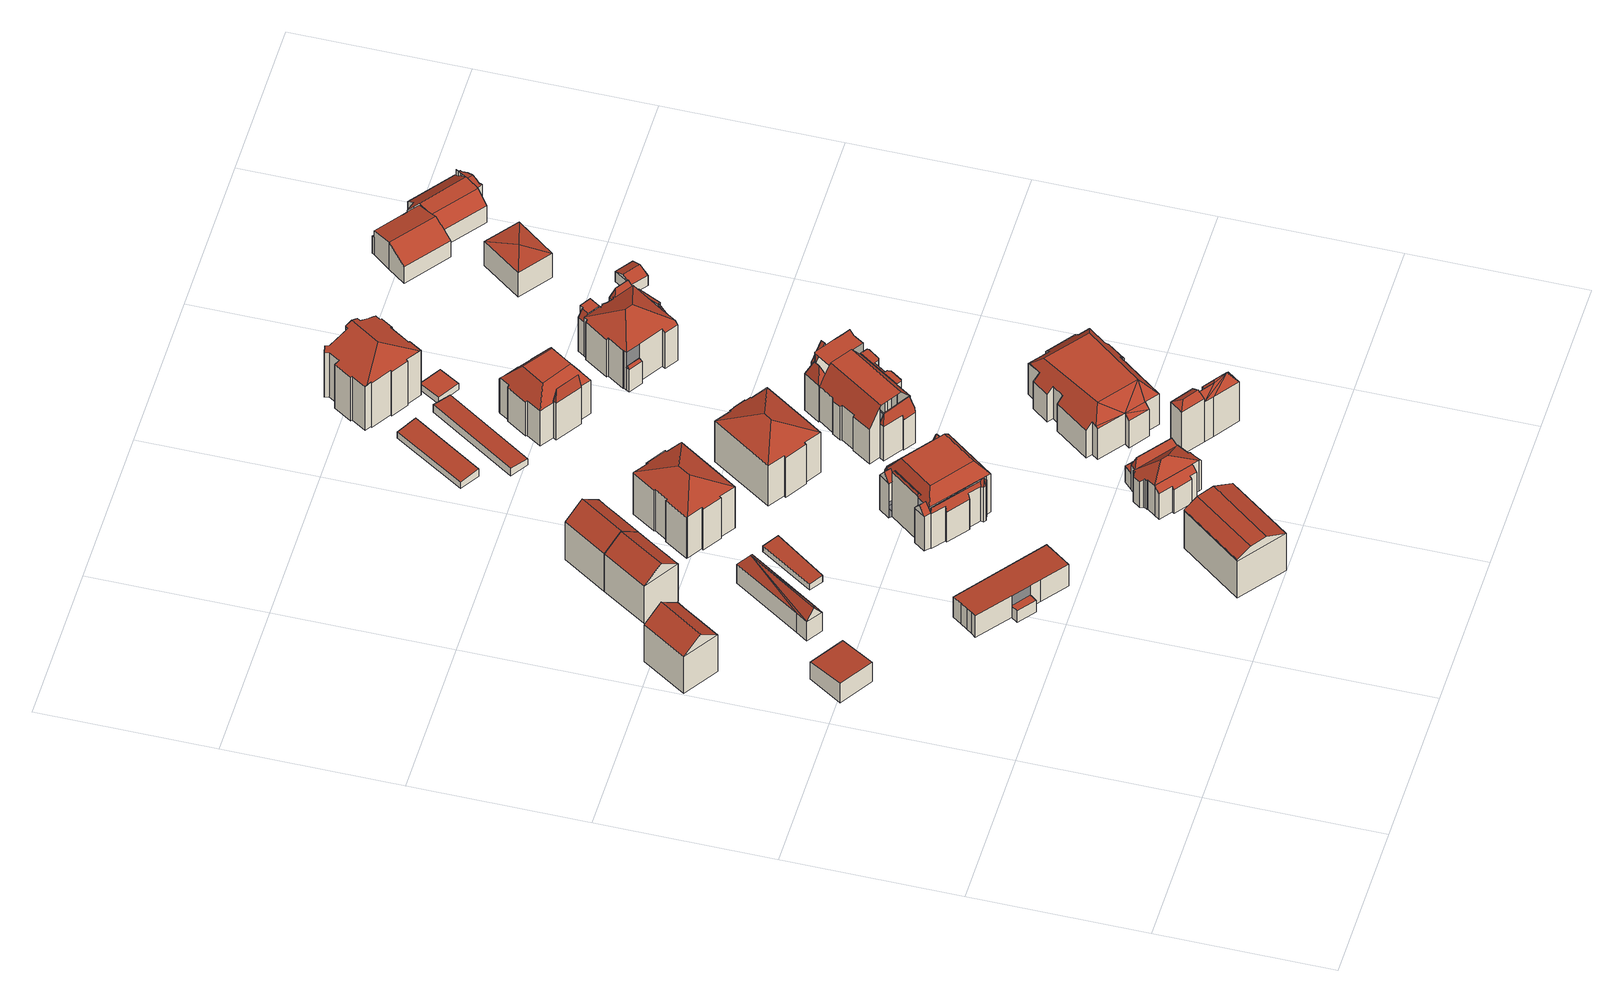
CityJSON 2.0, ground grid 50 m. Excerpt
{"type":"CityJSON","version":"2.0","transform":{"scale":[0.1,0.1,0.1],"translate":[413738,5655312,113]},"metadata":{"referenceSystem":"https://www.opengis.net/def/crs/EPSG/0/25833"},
"CityObjects":{
"building1":{"type":"Building","attributes":{"Dachtyp_tdc":"tdcPolyFlatRoof","Gemeindeschluessel":14612000,"Dachneigung":3.86,"QualitaetDacherkennung":78,"Geometrietyp2DReferenz":"3000","measuredHeight":7.18,"function":"31001_9998","roofType":"2100"},"geometry":[{"type":"Solid","lod":"2","boundaries":[[[[0,1,2,3]],[[1,4,5,2]],[[4,6,7,5]],[[6,0,3,7]],[[6,4,1,0]],[[3,2,5,7]]]],"semantics":{"surfaces":[{"type":"WallSurface"},{"type":"RoofSurface"},{"type":"GroundSurface"}],"values":[[0,0,0,0,1,2]]}}]},
"building2":{"type":"Building","attributes":{"Dachtyp_tdc":"tdcFreeFormRoof","Gemeindeschluessel":14612000,"Dachneigung":36.13,"QualitaetDacherkennung":81,"Geometrietyp2DReferenz":"3000","measuredHeight":18.04,"function":"31001_9998","roofType":"5000"},"geometry":[{"type":"Solid","lod":"2","boundaries":[[[[8,9,10,11]],[[9,12,13,10]],[[12,14,15,13]],[[14,16,17,15]],[[16,18,19,17]],[[18,20,21,19]],[[20,8,11,21]],[[18,16,14,12,22,23,20]],[[23,22,9,8]],[[12,9,22]],[[8,20,23]],[[11,10,13,15,17,19,21]]]],"semantics":{"surfaces":[{"type":"WallSurface"},{"type":"RoofSurface"},{"type":"GroundSurface"}],"values":[[0,0,0,0,0,0,0,1,1,0,0,2]]}}]},
"building3":{"type":"Building","attributes":{"Dachtyp_tdc":"tdcFreeFormRoof","Gemeindeschluessel":14612000,"Dachneigung":53.56,"QualitaetDacherkennung":3,"Geometrietyp2DReferenz":"3000","measuredHeight":10.64,"function":"31001_2463","roofType":"5000"},"geometry":[{"type":"Solid","lod":"2","boundaries":[[[[24,25,26,27]],[[25,28,29,26]],[[28,30,31,29]],[[30,32,33,31]],[[32,34,35,33]],[[34,24,27,35]],[[36,34,32]],[[37,34,36]],[[34,37,24]],[[36,32,30]],[[28,36,30]],[[25,36,28]],[[36,25,37]],[[37,25,24]],[[27,26,29,31,33,35]]]],"semantics":{"surfaces":[{"type":"WallSurface"},{"type":"RoofSurface"},{"type":"GroundSurface"}],"values":[[0,0,0,0,0,0,1,1,1,1,1,1,1,0,2]]}}]},
"building4":{"type":"Building","attributes":{"Gemeindeschluessel":14612000,"Geometrietyp2DReferenz":"3000","function":"31001_9998","roofType":"9999"},"children":["building4-1","building4-2"]},
"building4-1":{"type":"BuildingPart","attributes":{"Dachtyp_tdc":"tdcPolyFlatRoof","Dachneigung":3.41,"QualitaetDacherkennung":71,"Geometrietyp2DReferenz":"3000","measuredHeight":8.17,"roofType":"2100"},"parents":["building4"],"geometry":[{"type":"MultiSurface","lod":"2","boundaries":[[[38,39,40,41]],[[39,42,43,40]],[[42,44,45,43]],[[44,46,47,45]],[[46,48,47]],[[49,50,51]],[[52,53,54,55]],[[49,56,57,50]],[[56,58,59,57]],[[58,52,55,59]],[[53,60,61,54]],[[60,38,41,61]],[[60,53,52,58,56,49,46,44,42,39,38]],[[41,40,43,45,47,50,57,59,55,54,61]]],"semantics":{"surfaces":[{"type":"WallSurface"},{"type":"RoofSurface"},{"type":"GroundSurface"}],"values":[0,0,0,0,0,0,0,0,0,0,0,0,1,2]}}]},
"building4-2":{"type":"BuildingPart","attributes":{"Dachtyp_tdc":"tdcPolyFlatRoof","Dachneigung":0,"QualitaetDacherkennung":56,"Geometrietyp2DReferenz":"3000","measuredHeight":4.41,"roofType":"1000"},"parents":["building4"],"geometry":[{"type":"MultiSurface","lod":"2","boundaries":[[[62,51,50,63]],[[48,64,65,47]],[[64,66,67,65]],[[66,62,63,67]],[[66,64,48,51,62]],[[63,50,47,65,67]]],"semantics":{"surfaces":[{"type":"WallSurface"},{"type":"RoofSurface"},{"type":"GroundSurface"}],"values":[0,0,0,0,1,2]}}]},
"building5":{"type":"Building","attributes":{"Dachtyp_tdc":"tdcFreeFormRoof","Gemeindeschluessel":14612000,"Dachneigung":36.82,"QualitaetDacherkennung":80,"Geometrietyp2DReferenz":"3000","measuredHeight":18.52,"function":"31001_9998","roofType":"5000"},"geometry":[{"type":"Solid","lod":"2","boundaries":[[[[68,69,70,71]],[[69,72,73,70]],[[72,74,75,73]],[[74,76,77,75]],[[76,78,79,77]],[[78,80,81,79]],[[80,68,71,81]],[[82,83,69,68]],[[74,72,83,82,80,78,76]],[[72,69,83]],[[68,80,82]],[[71,70,73,75,77,79,81]]]],"semantics":{"surfaces":[{"type":"WallSurface"},{"type":"RoofSurface"},{"type":"GroundSurface"}],"values":[[0,0,0,0,0,0,0,1,1,0,0,2]]}}]},
"building6":{"type":"Building","attributes":{"Dachtyp_tdc":"tdcCutGableRoof","Gemeindeschluessel":14612000,"Dachneigung":25.6,"QualitaetDacherkennung":59,"Geometrietyp2DReferenz":"3000","measuredHeight":16.88,"function":"31001_9998","roofType":"9999"},"geometry":[{"type":"Solid","lod":"2","boundaries":[[[[84,85,86,87]],[[85,88,89,86]],[[88,90,91,89]],[[90,92,93,91]],[[92,84,87,93]],[[94,95,96,97]],[[88,98,99,100,90]],[[99,97,96,100]],[[85,98,88]],[[84,94,97,99,98,85]],[[92,95,94,84]],[[90,100,96,95,92]],[[87,86,89,91,93]]]],"semantics":{"surfaces":[{"type":"WallSurface"},{"type":"RoofSurface"},{"type":"GroundSurface"}],"values":[[0,0,0,0,0,1,1,1,0,0,0,0,2]]}}]},
"building7":{"type":"Building","attributes":{"Dachtyp_tdc":"tdcPolyFlatRoof","Gemeindeschluessel":14612000,"Dachneigung":4.66,"QualitaetDacherkennung":85,"Geometrietyp2DReferenz":"3000","measuredHeight":2.62,"function":"31001_2463","roofType":"2100"},"geometry":[{"type":"Solid","lod":"2","boundaries":[[[[101,102,103,104]],[[102,105,106,103]],[[105,107,108,106]],[[107,101,104,108]],[[107,105,102,101]],[[104,103,106,108]]]],"semantics":{"surfaces":[{"type":"WallSurface"},{"type":"RoofSurface"},{"type":"GroundSurface"}],"values":[[0,0,0,0,1,2]]}}]},
"building8":{"type":"Building","attributes":{"Dachtyp_tdc":"tdcFreeFormRoof","Gemeindeschluessel":14612000,"Dachneigung":37,"QualitaetDacherkennung":81,"Geometrietyp2DReferenz":"3000","measuredHeight":18.48,"function":"31001_9998","roofType":"5000"},"geometry":[{"type":"Solid","lod":"2","boundaries":[[[[109,69,110,111]],[[69,112,113,110]],[[112,114,115,113]],[[114,116,117,115]],[[116,118,119,117]],[[118,120,121,119]],[[120,109,111,121]],[[122,123,112,69]],[[116,114,123,122,109,120,118]],[[69,109,122]],[[114,112,123]],[[111,110,113,115,117,119,121]]]],"semantics":{"surfaces":[{"type":"WallSurface"},{"type":"RoofSurface"},{"type":"GroundSurface"}],"values":[[0,0,0,0,0,0,0,1,1,0,0,2]]}}]},
"building9":{"type":"Building","attributes":{"Dachtyp_tdc":"tdcHipRoof","Gemeindeschluessel":14612000,"Dachneigung":23.03,"QualitaetDacherkennung":59,"Geometrietyp2DReferenz":"3000","measuredHeight":18.87,"function":"31001_9998","roofType":"3200"},"geometry":[{"type":"Solid","lod":"2","boundaries":[[[[124,125,126,127]],[[125,128,129,126]],[[128,130,131,129]],[[130,132,133,131]],[[132,134,135,133]],[[134,136,137,135]],[[136,138,139,137]],[[138,140,141,139]],[[140,142,143,141]],[[142,144,145,143]],[[144,146,147,145]],[[146,148,149,147]],[[148,150,151,149]],[[150,152,153,151]],[[146,144,142,140,138,136,154]],[[132,130,128,125,124,155,156,157]],[[136,134,132,157,154]],[[156,158,159,160,152,150,148,146,154,157]],[[153,161,162,163,164,165,127,126,129,131,133,135,137,139,141,143,145,147,149,151]],[[152,160,161,153]],[[160,159,162,161]],[[159,158,163,162]],[[158,156,164,163]],[[156,155,165,164]],[[155,124,127,165]]]],"semantics":{"surfaces":[{"type":"WallSurface"},{"type":"RoofSurface"},{"type":"GroundSurface"}],"values":[[0,0,0,0,0,0,0,0,0,0,0,0,0,0,1,1,1,1,2,0,0,0,0,0,0]]}}]},
"building10":{"type":"Building","attributes":{"Gemeindeschluessel":14612000,"Geometrietyp2DReferenz":"3000","function":"31001_9998","roofType":"9999"},"children":["building10-1","building10-2","building10-3","building10-4","building10-5","building10-6"]},
"building10-1":{"type":"BuildingPart","attributes":{"Dachtyp_tdc":"tdcGableRoof","Dachneigung":55.64,"QualitaetDacherkennung":37,"Geometrietyp2DReferenz":"3000","measuredHeight":15.73,"roofType":"3100"},"parents":["building10"],"geometry":[{"type":"MultiSurface","lod":"2","boundaries":[[[166,167,168,169]],[[167,170,171,168]],[[172,166,169,173]],[[172,174,175,176,177,166]],[[178,179,177,176,180,181]],[[170,178,181,182]],[[167,179,178,170]],[[166,177,179,167]],[[169,168,171,183,184,173]]],"semantics":{"surfaces":[{"type":"WallSurface"},{"type":"RoofSurface"},{"type":"GroundSurface"}],"values":[0,0,0,1,1,0,0,0,2]}}]},
"building10-2":{"type":"BuildingPart","attributes":{"Dachtyp_tdc":"tdcGableRoof","Dachneigung":55.17,"QualitaetDacherkennung":36,"Geometrietyp2DReferenz":"3000","measuredHeight":15.67,"roofType":"3100"},"parents":["building10"],"geometry":[{"type":"MultiSurface","lod":"2","boundaries":[[[185,186,187,188]],[[189,185,188,190]],[[185,189,191]],[[186,185,191,192,193,194]],[[189,195,196,197,192,191]],[[188,187,198,199,200,190]]],"semantics":{"surfaces":[{"type":"WallSurface"},{"type":"RoofSurface"},{"type":"GroundSurface"}],"values":[0,0,0,1,1,2]}}]},
"building10-3":{"type":"BuildingPart","attributes":{"Dachtyp_tdc":"tdcFreeFormRoof","Dachneigung":72.95,"QualitaetDacherkennung":11,"Geometrietyp2DReferenz":"3000","measuredHeight":15.69,"roofType":"5000"},"parents":["building10"],"geometry":[{"type":"MultiSurface","lod":"2","boundaries":[[[201,202,203,204]],[[202,205,206,203]],[[205,207,208,206]],[[207,209,210,208]],[[209,211,212,210]],[[211,213,214,212]],[[213,172,173,214]],[[215,216,217,218]],[[216,201,204,217]],[[219,172,213,220]],[[213,211,209,207,205,202,221,220]],[[202,201,222,223,221]],[[201,216,222]],[[216,215,223,222]],[[215,219,220,221,223]],[[204,203,206,208,210,212,214,173,184,218,217]]],"semantics":{"surfaces":[{"type":"WallSurface"},{"type":"RoofSurface"},{"type":"GroundSurface"}],"values":[0,0,0,0,0,0,0,0,0,1,1,1,1,1,1,2]}}]},
"building10-4":{"type":"BuildingPart","attributes":{"Dachtyp_tdc":"tdcFreeFormRoof","Dachneigung":71.58,"QualitaetDacherkennung":8,"Geometrietyp2DReferenz":"3000","measuredHeight":15.64,"roofType":"5000"},"parents":["building10"],"geometry":[{"type":"MultiSurface","lod":"2","boundaries":[[[224,225,226,227]],[[225,228,229,226]],[[228,230,231,229]],[[230,232,233,231]],[[232,234,235,233]],[[234,236,237,235]],[[236,238,239,237]],[[238,240,241,239]],[[240,242,243,241]],[[244,224,227,187,186]],[[242,240,245,246]],[[240,238,245]],[[238,236,234,247,246,245]],[[234,232,230,228,225,224,248,247]],[[224,244,249,248]],[[249,242,246,247,248]],[[227,226,229,231,233,235,237,239,241,243,198,187]]],"semantics":{"surfaces":[{"type":"WallSurface"},{"type":"RoofSurface"},{"type":"GroundSurface"}],"values":[0,0,0,0,0,0,0,0,0,0,1,1,1,1,1,1,2]}}]},
"building10-5":{"type":"BuildingPart","attributes":{"Dachtyp_tdc":"tdcFreeFormRoof","Dachneigung":50.83,"QualitaetDacherkennung":22,"Geometrietyp2DReferenz":"3000","measuredHeight":17.18,"roofType":"5000"},"parents":["building10"],"geometry":[{"type":"MultiSurface","lod":"2","boundaries":[[[250,251,195,200,171,170]],[[252,253,254,255]],[[252,255,251]],[[253,252,251,250]],[[253,250,254]],[[171,200,199,183]]],"semantics":{"surfaces":[{"type":"WallSurface"},{"type":"RoofSurface"},{"type":"GroundSurface"}],"values":[0,1,1,1,1,2]}}]},
"building10-6":{"type":"BuildingPart","attributes":{"Dachtyp_tdc":"tdcCutTentRoof","Dachneigung":0.543,"QualitaetDacherkennung":49,"Geometrietyp2DReferenz":"3000","measuredHeight":19.03,"roofType":"9999"},"parents":["building10"],"geometry":[{"type":"MultiSurface","lod":"2","boundaries":[[[256,257,258,243,242]],[[257,259,260,258]],[[259,261,215,218,260]],[[262,263,264,265,266,267]],[[257,256,262,267,268]],[[259,257,268,269]],[[265,261,259,269,266]],[[269,268,267,266]],[[261,265,270]],[[271,262,256]],[[198,243,258,260,218,184,183,199]]],"semantics":{"surfaces":[{"type":"WallSurface"},{"type":"RoofSurface"},{"type":"GroundSurface"}],"values":[0,0,0,1,1,1,1,1,0,0,2]}}]},
"building11":{"type":"Building","attributes":{"Gemeindeschluessel":14612000,"Geometrietyp2DReferenz":"3000","function":"31001_9998","roofType":"9999"},"children":["building11-1","building11-2","building11-3","building11-4"]},
"building11-1":{"type":"BuildingPart","attributes":{"Dachtyp_tdc":"tdcFreeFormRoof","Dachneigung":69.85,"QualitaetDacherkennung":22,"Geometrietyp2DReferenz":"3000","measuredHeight":12.34,"roofType":"5000"},"parents":["building11"],"geometry":[{"type":"MultiSurface","lod":"2","boundaries":[[[272,273,274,275,276]],[[273,277,278,274]],[[279,280,281,282,283,284]],[[277,273,285]],[[286,285,273,272,280]],[[286,280,279]],[[279,277,285,286]],[[283,275,274,278,284]]],"semantics":{"surfaces":[{"type":"WallSurface"},{"type":"RoofSurface"},{"type":"GroundSurface"}],"values":[0,0,0,1,1,1,1,2]}}]},
"building11-2":{"type":"BuildingPart","attributes":{"Dachtyp_tdc":"tdcHipRoof","Dachneigung":43.44,"QualitaetDacherkennung":33,"Geometrietyp2DReferenz":"3000","measuredHeight":14.42,"roofType":"3200"},"parents":["building11"],"geometry":[{"type":"MultiSurface","lod":"2","boundaries":[[[287,288,289,290]],[[288,291,292,289]],[[291,293,294,292]],[[293,295,296,294]],[[295,297,298,296]],[[297,299,300,298]],[[299,301,279,284,300]],[[302,278,277]],[[302,303,304,278]],[[303,305,306,304]],[[305,307,308,306]],[[307,309,310,308]],[[309,311,312,310]],[[311,313,314,312]],[[313,315,316,317,314]],[[318,319,320]],[[313,311,309,307,305,303,302,321]],[[299,297,295,293,291,288,287,322,323,318,324]],[[302,301,299,324,321]],[[318,315,313,321,324]],[[325,326,290,289,292,294,296,298,300,284,278,304,306,308,310,312,314,317,319]],[[318,323,325,319]],[[323,322,326,325]],[[322,287,290,326]]],"semantics":{"surfaces":[{"type":"WallSurface"},{"type":"RoofSurface"},{"type":"GroundSurface"}],"values":[0,0,0,0,0,0,0,0,0,0,0,0,0,0,0,0,1,1,1,1,2,0,0,0]}}]},
"building11-3":{"type":"BuildingPart","attributes":{"Dachtyp_tdc":"tdcPolyFlatRoof","Dachneigung":43.48,"QualitaetDacherkennung":54,"Geometrietyp2DReferenz":"3000","measuredHeight":11.23,"roofType":"2100"},"parents":["building11"],"geometry":[{"type":"MultiSurface","lod":"2","boundaries":[[[327,328,329,330]],[[328,331,332,329]],[[331,333,334,332]],[[333,335,336,334]],[[335,337,338,336]],[[337,320,319,338]],[[316,327,330,317]],[[316,320,337,335,333,331,328,327]],[[330,329,332,334,336,338,319,317]]],"semantics":{"surfaces":[{"type":"WallSurface"},{"type":"RoofSurface"},{"type":"GroundSurface"}],"values":[0,0,0,0,0,0,0,1,2]}}]},
"building11-4":{"type":"BuildingPart","attributes":{"Dachtyp_tdc":"tdcHipAndGableRoof","Dachneigung":15.72,"QualitaetDacherkennung":22,"Geometrietyp2DReferenz":"3000","measuredHeight":7.43,"roofType":"5000"},"parents":["building11"],"geometry":[{"type":"MultiSurface","lod":"2","boundaries":[[[282,339,340,283]],[[341,342,343]],[[281,344,343,342]],[[344,276,345,341,343]],[[346,341,345]],[[282,281,342,339]],[[339,346,347,340]],[[346,345,348,347]],[[345,276,275,348]],[[339,342,341,346]],[[340,347,348,275,283]]],"semantics":{"surfaces":[{"type":"WallSurface"},{"type":"RoofSurface"},{"type":"GroundSurface"}],"values":[0,1,1,1,0,0,0,0,0,0,2]}}]},
"building12":{"type":"Building","attributes":{"Dachtyp_tdc":"tdcHipRoof","Gemeindeschluessel":14612000,"Dachneigung":22.02,"QualitaetDacherkennung":57,"Geometrietyp2DReferenz":"3000","measuredHeight":18.93,"function":"31001_9998","roofType":"3200"},"geometry":[{"type":"Solid","lod":"2","boundaries":[[[[349,350,351,352]],[[350,353,354,351]],[[353,355,356,354]],[[355,357,358,356]],[[357,359,360,358]],[[359,361,362,360]],[[361,363,364,362]],[[363,365,366,364]],[[365,367,368,366]],[[367,369,370,368]],[[369,371,372,370]],[[371,373,374,372]],[[373,375,376,374]],[[375,377,378,376]],[[377,379,380,378]],[[379,381,382,380]],[[381,349,352,382]],[[377,375,373,371,369,367,365,363,361,359,383]],[[357,355,353,350,349,381,384]],[[359,357,384,383]],[[381,379,377,383,384]],[[352,351,354,356,358,360,362,364,366,368,370,372,374,376,378,380,382]]]],"semantics":{"surfaces":[{"type":"WallSurface"},{"type":"RoofSurface"},{"type":"GroundSurface"}],"values":[[0,0,0,0,0,0,0,0,0,0,0,0,0,0,0,0,0,1,1,1,1,2]]}}]},
"building13":{"type":"Building","attributes":{"Dachtyp_tdc":"tdcFreeFormRoof","Gemeindeschluessel":14612000,"Dachneigung":29.91,"QualitaetDacherkennung":3,"Geometrietyp2DReferenz":"3000","measuredHeight":17.58,"function":"31001_9998","roofType":"5000"},"geometry":[{"type":"Solid","lod":"2","boundaries":[[[[385,386,387,388]],[[386,389,390,387]],[[389,391,392,390]],[[391,393,394,392]],[[393,385,388,394]],[[395,396,393,391]],[[395,389,386]],[[389,395,391]],[[396,395,386,385]],[[396,385,393]],[[388,387,390,392,394]]]],"semantics":{"surfaces":[{"type":"WallSurface"},{"type":"RoofSurface"},{"type":"GroundSurface"}],"values":[[0,0,0,0,0,1,0,0,1,1,2]]}}]},
"building14":{"type":"Building","attributes":{"Dachtyp_tdc":"tdcPolyFlatRoof","Gemeindeschluessel":14612000,"Dachneigung":5.63,"QualitaetDacherkennung":89,"Geometrietyp2DReferenz":"3000","measuredHeight":2.85,"function":"31001_2463","roofType":"2100"},"geometry":[{"type":"Solid","lod":"2","boundaries":[[[[397,398,399,400]],[[398,401,402,399]],[[401,403,404,402]],[[403,397,400,404]],[[403,401,398,397]],[[400,399,402,404]]]],"semantics":{"surfaces":[{"type":"WallSurface"},{"type":"RoofSurface"},{"type":"GroundSurface"}],"values":[[0,0,0,0,1,2]]}}]},
"building15":{"type":"Building","attributes":{"Dachtyp_tdc":"tdcFreeFormRoof","Gemeindeschluessel":14612000,"Dachneigung":54.91,"QualitaetDacherkennung":4,"Geometrietyp2DReferenz":"3000","measuredHeight":18.11,"function":"31001_9998","roofType":"5000"},"geometry":[{"type":"Solid","lod":"2","boundaries":[[[[405,406,390,392]],[[406,407,408,390]],[[407,409,410,408]],[[409,411,412,410]],[[411,413,414,412]],[[413,415,416,414]],[[415,405,392,416]],[[417,405,418]],[[418,419,420]],[[405,419,418]],[[415,419,405]],[[419,415,413]],[[419,413,411]],[[420,419,411,409]],[[418,420,409,407]],[[417,418,407,406]],[[417,406,405]],[[392,390,408,410,412,414,416]]]],"semantics":{"surfaces":[{"type":"WallSurface"},{"type":"RoofSurface"},{"type":"GroundSurface"}],"values":[[0,0,0,0,0,0,0,1,1,1,1,1,1,1,1,1,0,2]]}}]},
"building16":{"type":"Building","attributes":{"Dachtyp_tdc":"tdcPolyFlatRoof","Gemeindeschluessel":14612000,"Dachneigung":4.57,"QualitaetDacherkennung":78,"Geometrietyp2DReferenz":"3000","measuredHeight":2.8,"function":"31001_2463","roofType":"2100"},"geometry":[{"type":"Solid","lod":"2","boundaries":[[[[421,422,423,424]],[[422,425,426,423]],[[425,427,428,426]],[[427,421,424,428]],[[427,425,422,421]],[[424,423,426,428]]]],"semantics":{"surfaces":[{"type":"WallSurface"},{"type":"RoofSurface"},{"type":"GroundSurface"}],"values":[[0,0,0,0,1,2]]}}]},
"building17":{"type":"Building","attributes":{"Gemeindeschluessel":14612000,"Geometrietyp2DReferenz":"3000","function":"31001_9998","roofType":"9999"},"children":["building17-1","building17-2","building17-3","building17-4","building17-5","building17-6"]},
"building17-1":{"type":"BuildingPart","attributes":{"Dachtyp_tdc":"tdcPolyFlatRoof","Dachneigung":0,"QualitaetDacherkennung":13,"Geometrietyp2DReferenz":"3000","measuredHeight":18.97,"roofType":"1000"},"parents":["building17"],"geometry":[{"type":"MultiSurface","lod":"2","boundaries":[[[429,430,431,432,433,434]],[[435,436,437,438,439]],[[436,440,441,437]],[[440,442,443,441]],[[442,444,445,446,443]],[[444,442,440,436,435,447,448,430,429,449,450,451,452,453]],[[454,433,432,438,437,441,443,446,455,456,457]]],"semantics":{"surfaces":[{"type":"WallSurface"},{"type":"RoofSurface"},{"type":"GroundSurface"}],"values":[0,0,0,0,0,1,2]}}]},
"building17-2":{"type":"BuildingPart","attributes":{"Dachtyp_tdc":"tdcGableRoof","Dachneigung":59.8,"QualitaetDacherkennung":24,"Geometrietyp2DReferenz":"3000","measuredHeight":20.07,"roofType":"3100"},"parents":["building17"],"geometry":[{"type":"MultiSurface","lod":"2","boundaries":[[[458,439,438,459]],[[431,460,461,432]],[[460,458,459,461]],[[458,460,462]],[[439,458,462,463,447]],[[460,431,448,463,462]],[[459,438,432,461]]],"semantics":{"surfaces":[{"type":"WallSurface"},{"type":"RoofSurface"},{"type":"GroundSurface"}],"values":[0,0,0,0,1,1,2]}}]},
"building17-3":{"type":"BuildingPart","attributes":{"Dachtyp_tdc":"tdcCutGableRoof","Dachneigung":58.8,"QualitaetDacherkennung":49,"Geometrietyp2DReferenz":"3000","measuredHeight":19.34,"roofType":"9999"},"parents":["building17"],"geometry":[{"type":"MultiSurface","lod":"2","boundaries":[[[464,465,466,467,468]],[[469,470,471,472,473]],[[470,474,475,471]],[[474,476,477,475]],[[476,478,479,477]],[[478,480,481,479]],[[480,482,483,481]],[[482,484,485,483]],[[484,486,487,485]],[[488,465,464,489,453,490]],[[491,450,492,493,486,484,482,480,478,476,474,470,469,494]],[[490,491,494,488]],[[455,468,467,495,496,497,472,471,475,477,479,481,483,485,487,454,457,456]]],"semantics":{"surfaces":[{"type":"WallSurface"},{"type":"RoofSurface"},{"type":"GroundSurface"}],"values":[0,0,0,0,0,0,0,0,0,1,1,1,2]}}]},
"building17-4":{"type":"BuildingPart","attributes":{"Dachtyp_tdc":"tdcPolyFlatRoof","Dachneigung":0,"QualitaetDacherkennung":4,"Geometrietyp2DReferenz":"3000","measuredHeight":15.92,"roofType":"1000"},"parents":["building17"],"geometry":[{"type":"MultiSurface","lod":"2","boundaries":[[[498,499,464,468,500]],[[445,501,502,446]],[[501,503,504,502]],[[503,505,506,504]],[[505,507,508,506]],[[507,509,510,508]],[[509,511,512,510]],[[511,513,514,512]],[[513,515,516,514]],[[515,517,518,516]],[[517,498,500,518]],[[517,515,513,511,509,507,505,503,501,445,519,499,498]],[[500,468,455,446,502,504,506,508,510,512,514,516,518]]],"semantics":{"surfaces":[{"type":"WallSurface"},{"type":"RoofSurface"},{"type":"GroundSurface"}],"values":[0,0,0,0,0,0,0,0,0,0,0,1,2]}}]},
"building17-5":{"type":"BuildingPart","attributes":{"Dachtyp_tdc":"tdcFreeFormRoof","Dachneigung":77.45,"QualitaetDacherkennung":21,"Geometrietyp2DReferenz":"3000","measuredHeight":17.27,"roofType":"5000"},"parents":["building17"],"geometry":[{"type":"MultiSurface","lod":"2","boundaries":[[[520,521,522,523]],[[521,524,525,522]],[[524,473,472,525]],[[466,526,527,467]],[[526,528,529,527]],[[530,531,532,473,533,534]],[[473,524,533]],[[524,521,520,535,536,534,533]],[[536,528,526,466,530,534]],[[529,537,538,523,522,525,472,497,496,495,467,527]],[[528,536,537,529]],[[536,535,538,537]],[[535,520,523,538]]],"semantics":{"surfaces":[{"type":"WallSurface"},{"type":"RoofSurface"},{"type":"GroundSurface"}],"values":[0,0,0,0,0,1,1,1,1,2,0,0,0]}}]},
"building17-6":{"type":"BuildingPart","attributes":{"Dachtyp_tdc":"tdcFreeFormRoof","Dachneigung":69.49,"QualitaetDacherkennung":16,"Geometrietyp2DReferenz":"3000","measuredHeight":18.4,"roofType":"5000"},"parents":["building17"],"geometry":[{"type":"MultiSurface","lod":"2","boundaries":[[[539,540,541,542]],[[540,434,433,541]],[[543,544,545,434]],[[543,434,540]],[[544,543,540,539]],[[544,539,493,545]],[[542,541,433,454,487]]],"semantics":{"surfaces":[{"type":"WallSurface"},{"type":"RoofSurface"},{"type":"GroundSurface"}],"values":[0,0,1,1,1,1,2]}}]},
"building18":{"type":"Building","attributes":{"Dachtyp_tdc":"tdcFreeFormRoof","Gemeindeschluessel":14612000,"Dachneigung":2.31,"QualitaetDacherkennung":33,"Geometrietyp2DReferenz":"3000","measuredHeight":15.68,"function":"31001_9998","roofType":"5000"},"geometry":[{"type":"Solid","lod":"2","boundaries":[[[[546,547,548,549]],[[547,550,551,548]],[[550,552,553,551]],[[552,554,555,553]],[[554,556,557,555]],[[556,558,559,557]],[[558,560,561,559]],[[560,562,563,561]],[[562,564,565,563]],[[564,566,567,565]],[[566,568,569,567]],[[568,570,571,569]],[[570,572,573,571]],[[572,574,575,573]],[[574,576,577,575]],[[576,578,579,577]],[[578,580,581,579]],[[580,582,583,581]],[[582,584,585,583]],[[584,586,587,585]],[[586,588,589,587]],[[588,590,591,589]],[[590,592,593,591]],[[592,546,549,593]],[[546,592,590,588,586,594,595,596,597,547]],[[554,552,550,597,596,598,558,556]],[[598,560,558]],[[560,566,562]],[[598,566,560]],[[599,566,598]],[[600,566,599]],[[566,600,568]],[[562,566,564]],[[595,594,584,582,580,578,576,574,572,570,600,599]],[[598,596,595,599]],[[586,584,594]],[[550,547,597]],[[570,568,600]],[[549,548,551,553,555,557,559,561,563,565,567,569,571,573,575,577,579,581,583,585,587,589,591,593]]]],"semantics":{"surfaces":[{"type":"WallSurface"},{"type":"RoofSurface"},{"type":"GroundSurface"}],"values":[[0,0,0,0,0,0,0,0,0,0,0,0,0,0,0,0,0,0,0,0,0,0,0,0,1,1,1,1,1,1,1,1,1,1,1,0,0,0,2]]}}]},
"building19":{"type":"Building","attributes":{"Gemeindeschluessel":14612000,"Geometrietyp2DReferenz":"3000","function":"31001_9998","roofType":"9999"},"children":["building19-1","building19-2"]},
"building19-1":{"type":"BuildingPart","attributes":{"Dachtyp_tdc":"tdcCutTentRoof","Dachneigung":50.94,"QualitaetDacherkennung":33,"Geometrietyp2DReferenz":"3000","measuredHeight":18.08,"roofType":"9999"},"parents":["building19"],"geometry":[{"type":"MultiSurface","lod":"2","boundaries":[[[601,602,603,604]],[[602,605,606,603]],[[605,607,608,606]],[[607,609,610,608]],[[609,611,612,610]],[[611,613,614,612]],[[613,615,616,614]],[[615,617,618,616]],[[617,619,620,618]],[[619,621,622,620]],[[621,623,624,622]],[[623,625,626,624]],[[625,627,628,626]],[[627,629,630,628]],[[629,631,632,630]],[[605,602,601,633,634,635,636,637]],[[619,617,615,613,611,609,607,605,637,638]],[[629,627,625,623,621,619,638,639]],[[635,640,631,629,639,636]],[[639,638,637,636]],[[641,642,643,604,603,606,608,610,612,614,616,618,620,622,624,626,628,630,632,644]],[[640,635,641,644]],[[635,634,642,641]],[[634,633,643,642]],[[633,601,604,643]]],"semantics":{"surfaces":[{"type":"WallSurface"},{"type":"RoofSurface"},{"type":"GroundSurface"}],"values":[0,0,0,0,0,0,0,0,0,0,0,0,0,0,0,1,1,1,1,1,2,0,0,0,0]}}]},
"building19-2":{"type":"BuildingPart","attributes":{"Dachtyp_tdc":"tdcFreeFormRoof","Dachneigung":82.85,"QualitaetDacherkennung":20,"Geometrietyp2DReferenz":"3000","measuredHeight":18.54,"roofType":"5000"},"parents":["building19"],"geometry":[{"type":"MultiSurface","lod":"2","boundaries":[[[645,646,647,632,631]],[[646,648,649,647]],[[648,650,640,644,649]],[[651,652,648,646]],[[651,646,645]],[[652,651,645,650]],[[652,650,648]],[[644,632,647,649]]],"semantics":{"surfaces":[{"type":"WallSurface"},{"type":"RoofSurface"},{"type":"GroundSurface"}],"values":[0,0,0,1,1,1,1,2]}}]},
"building20":{"type":"Building","attributes":{"Dachtyp_tdc":"tdcFreeFormRoof","Gemeindeschluessel":14612000,"Dachneigung":16.73,"QualitaetDacherkennung":46,"Geometrietyp2DReferenz":"3000","measuredHeight":19.83,"function":"31001_9998","roofType":"5000"},"geometry":[{"type":"Solid","lod":"2","boundaries":[[[[653,654,655,656]],[[654,657,658,655]],[[657,659,660,658]],[[659,661,662,660]],[[661,663,664,662]],[[663,665,666,664]],[[665,667,668,666]],[[665,663,661,659,669,670,671,672,667]],[[653,673,674,675,676,677,678,679,680,681,682,683,670,669,657,654]],[[683,684,685,686,687,688,689,690,691,692,693,694,671,670]],[[694,672,671]],[[682,684,683]],[[659,657,669]],[[668,695,696,697,698,699,700,701,702,703,704,705,706,707,708,709,710,711,712,713,714,715,716,656,655,658,660,662,664,666]],[[667,672,695,668]],[[672,694,696,695]],[[694,693,697,696]],[[693,692,698,697]],[[692,691,699,698]],[[691,690,700,699]],[[690,689,701,700]],[[689,688,702,701]],[[688,687,703,702]],[[687,686,704,703]],[[686,685,705,704]],[[685,684,706,705]],[[684,682,707,706]],[[682,681,708,707]],[[681,680,709,708]],[[680,679,710,709]],[[679,678,711,710]],[[678,677,712,711]],[[677,676,713,712]],[[676,675,714,713]],[[675,674,715,714]],[[674,673,716,715]],[[673,653,656,716]]]],"semantics":{"surfaces":[{"type":"WallSurface"},{"type":"RoofSurface"},{"type":"GroundSurface"}],"values":[[0,0,0,0,0,0,0,1,1,1,0,0,0,2,0,0,0,0,0,0,0,0,0,0,0,0,0,0,0,0,0,0,0,0,0,0,0]]}}]},
"building21":{"type":"Building","attributes":{"Dachtyp_tdc":"tdcPolyFlatRoof","Gemeindeschluessel":14612000,"Dachneigung":0,"QualitaetDacherkennung":72,"Geometrietyp2DReferenz":"3000","measuredHeight":2.32,"function":"31001_9998","roofType":"1000"},"geometry":[{"type":"Solid","lod":"2","boundaries":[[[[717,718,719,720]],[[718,721,722,719]],[[721,723,724,722]],[[723,717,720,724]],[[723,721,718,717]],[[720,719,722,724]]]],"semantics":{"surfaces":[{"type":"WallSurface"},{"type":"RoofSurface"},{"type":"GroundSurface"}],"values":[[0,0,0,0,1,2]]}}]},
"building22":{"type":"Building","attributes":{"Gemeindeschluessel":14612000,"Geometrietyp2DReferenz":"3000","function":"31001_9998","roofType":"9999"},"children":["building22-1","building22-2","building22-3","building22-4","building22-5"]},
"building22-1":{"type":"BuildingPart","attributes":{"Dachtyp_tdc":"tdcFreeFormRoof","Dachneigung":72.26,"QualitaetDacherkennung":22,"Geometrietyp2DReferenz":"3000","measuredHeight":16.3,"roofType":"5000"},"parents":["building22"],"geometry":[{"type":"MultiSurface","lod":"2","boundaries":[[[725,726,727,728]],[[726,729,730,727]],[[729,731,732,730]],[[731,733,734,732]],[[733,735,736,734]],[[735,737,738,736]],[[737,739,740,738]],[[741,742,743,744]],[[742,725,728,743]],[[745,746,739,747,748]],[[739,737,747]],[[737,735,733,731,729,726,725,742,748,747]],[[742,741,745,748]],[[728,727,730,732,734,736,738,740,749,750,744,743]]],"semantics":{"surfaces":[{"type":"WallSurface"},{"type":"RoofSurface"},{"type":"GroundSurface"}],"values":[0,0,0,0,0,0,0,0,0,1,1,1,1,2]}}]},
"building22-2":{"type":"BuildingPart","attributes":{"Dachtyp_tdc":"tdcHipRoof","Dachneigung":26.95,"QualitaetDacherkennung":54,"Geometrietyp2DReferenz":"3000","measuredHeight":18.43,"roofType":"3200"},"parents":["building22"],"geometry":[{"type":"MultiSurface","lod":"2","boundaries":[[[751,752,753,754,755]],[[756,757,758,759,760]],[[757,761,762,758]],[[761,763,764,762]],[[763,765,766,764]],[[765,767,768,766]],[[767,769,770,768]],[[769,771,772,773,770]],[[774,775,776,777,778]],[[775,779,780,776]],[[779,781,741,744,780]],[[782,783,784,785,786]],[[783,787,788,784]],[[787,789,790,788]],[[789,751,755,790]],[[783,782,791,792,793,794,795]],[[796,771,769,767,765,763,761,757,756,797]],[[794,798,781,779,775,774,799,800,801,802,803,796,797,795]],[[756,752,751,789,787,783,795,797]],[[755,754,759,758,762,764,766,768,770,773,804,805,806,807,777,776,780,744,750,749,808,785,784,788,790]]],"semantics":{"surfaces":[{"type":"WallSurface"},{"type":"RoofSurface"},{"type":"GroundSurface"}],"values":[0,0,0,0,0,0,0,0,0,0,0,0,0,0,0,1,1,1,1,2]}}]},
"building22-3":{"type":"BuildingPart","attributes":{"Dachtyp_tdc":"tdcCutGableRoof","Dachneigung":0.211,"QualitaetDacherkennung":26,"Geometrietyp2DReferenz":"3000","measuredHeight":15.18,"roofType":"9999"},"parents":["building22"],"geometry":[{"type":"MultiSurface","lod":"2","boundaries":[[[809,810,811,812]],[[810,813,814,811]],[[813,815,816,814]],[[815,778,777,816]],[[772,817,818,773]],[[817,819,820,818]],[[819,821,822,820]],[[821,823,824,822]],[[823,809,812,824]],[[819,817,772,825,803,826]],[[827,800,828,778,815,813,810,809]],[[826,827,809,823,821,819]],[[812,811,814,816,777,807,806,805,804,773,818,820,822,824]]],"semantics":{"surfaces":[{"type":"WallSurface"},{"type":"RoofSurface"},{"type":"GroundSurface"}],"values":[0,0,0,0,0,0,0,0,0,1,1,1,2]}}]},
"building22-4":{"type":"BuildingPart","attributes":{"Dachtyp_tdc":"tdcGableRoof","Dachneigung":10.15,"QualitaetDacherkennung":9,"Geometrietyp2DReferenz":"3000","measuredHeight":15.18,"roofType":"3100"},"parents":["building22"],"geometry":[{"type":"MultiSurface","lod":"2","boundaries":[[[829,830,831,740,739]],[[830,832,833,831]],[[832,834,835,833]],[[834,836,837,835]],[[836,838,839,837]],[[838,840,841,839]],[[840,786,785,841]],[[838,836,834,832,830,829,842,793,843]],[[843,791,786,840,838]],[[808,749,740,831,833,835,837,839,841,785]]],"semantics":{"surfaces":[{"type":"WallSurface"},{"type":"RoofSurface"},{"type":"GroundSurface"}],"values":[0,0,0,0,0,0,0,1,1,2]}}]},
"building22-5":{"type":"BuildingPart","attributes":{"Dachtyp_tdc":"tdcFreeFormRoof","Dachneigung":63.59,"QualitaetDacherkennung":15,"Geometrietyp2DReferenz":"3000","measuredHeight":9.51,"roofType":"5000"},"parents":["building22"],"geometry":[{"type":"MultiSurface","lod":"2","boundaries":[[[753,844,845,754]],[[844,846,847,845]],[[846,760,759,847]],[[848,760,846]],[[849,848,846,844]],[[849,844,753]],[[848,849,753,760]],[[754,845,847,759]]],"semantics":{"surfaces":[{"type":"WallSurface"},{"type":"RoofSurface"},{"type":"GroundSurface"}],"values":[0,0,0,0,1,1,1,2]}}]},
"building23":{"type":"Building","attributes":{"Dachtyp_tdc":"tdcGableRoof","Gemeindeschluessel":14612000,"Dachneigung":23.95,"QualitaetDacherkennung":34,"Geometrietyp2DReferenz":"3000","measuredHeight":5.2,"function":"31001_9998","roofType":"3100"},"geometry":[{"type":"Solid","lod":"2","boundaries":[[[[850,851,852,853]],[[851,854,855,852]],[[854,856,857,855]],[[856,850,853,857]],[[854,851,858]],[[850,856,859]],[[851,850,859,858]],[[856,854,858,859]],[[853,852,855,857]]]],"semantics":{"surfaces":[{"type":"WallSurface"},{"type":"RoofSurface"},{"type":"GroundSurface"}],"values":[[0,0,0,0,0,0,1,1,2]]}}]},
"building24":{"type":"Building","attributes":{"Dachtyp_tdc":"tdcTentRoof","Gemeindeschluessel":14612000,"Dachneigung":10.25,"QualitaetDacherkennung":70,"Geometrietyp2DReferenz":"3000","measuredHeight":10.32,"function":"31001_9998","roofType":"3500"},"geometry":[{"type":"Solid","lod":"2","boundaries":[[[[860,861,862,863]],[[861,864,865,862]],[[864,866,867,865]],[[864,861,868]],[[866,864,868]],[[860,866,868]],[[863,862,865,867]],[[866,860,863,867]],[[861,860,868]]]],"semantics":{"surfaces":[{"type":"WallSurface"},{"type":"RoofSurface"},{"type":"GroundSurface"}],"values":[[0,0,0,1,1,1,2,0,1]]}}]},
"building25":{"type":"Building","attributes":{"Gemeindeschluessel":14612000,"Geometrietyp2DReferenz":"3000","function":"31001_9998","roofType":"9999"},"children":["building25-1","building25-2","building25-3","building25-4"]},
"building25-1":{"type":"BuildingPart","attributes":{"Dachtyp_tdc":"tdcPolyFlatRoof","Dachneigung":0,"QualitaetDacherkennung":23,"Geometrietyp2DReferenz":"3000","measuredHeight":6.52,"roofType":"1000"},"parents":["building25"],"geometry":[{"type":"MultiSurface","lod":"2","boundaries":[[[869,870,871,872]],[[870,873,874,871]],[[873,875,876,874]],[[875,873,870,869]],[[872,871,874,876]]],"semantics":{"surfaces":[{"type":"WallSurface"},{"type":"RoofSurface"},{"type":"GroundSurface"}],"values":[0,0,0,1,2]}}]},
"building25-2":{"type":"BuildingPart","attributes":{"Dachtyp_tdc":"tdcGableRoof","Dachneigung":32,"QualitaetDacherkennung":32,"Geometrietyp2DReferenz":"3000","measuredHeight":10.08,"roofType":"3100"},"parents":["building25"],"geometry":[{"type":"MultiSurface","lod":"2","boundaries":[[[877,878,879,880,881]],[[878,882,883,879]],[[882,884,885,883]],[[884,886,869,872,885]],[[887,888,889,876,875]],[[884,882,878,877,890,891]],[[891,892,893,894,888,887,886,884]],[[889,895,896,897,898,899,880,879,883,885,872,876]]],"semantics":{"surfaces":[{"type":"WallSurface"},{"type":"RoofSurface"},{"type":"GroundSurface"}],"values":[0,0,0,0,0,1,1,2]}}]},
"building25-3":{"type":"BuildingPart","attributes":{"Dachtyp_tdc":"tdcFreeFormRoof","Dachneigung":11.27,"QualitaetDacherkennung":55,"Geometrietyp2DReferenz":"3000","measuredHeight":9.98,"roofType":"5000"},"parents":["building25"],"geometry":[{"type":"MultiSurface","lod":"2","boundaries":[[[900,901,902,903]],[[901,904,905,902]],[[906,907,908,909]],[[907,910,911,908]],[[910,912,913,911]],[[912,914,915,913]],[[914,916,917,915]],[[916,918,919,917]],[[918,920,921,919]],[[920,922,923,921]],[[922,900,903,923]],[[918,916,914,912,910,907,906,907,924]],[[924,925,904,901,900,922,920,918]],[[903,902,905,926,927,908,909,908,911,913,915,917,919,921,923]]],"semantics":{"surfaces":[{"type":"WallSurface"},{"type":"RoofSurface"},{"type":"GroundSurface"}],"values":[0,0,0,0,0,0,0,0,0,0,0,1,1,2]}}]},
"building25-4":{"type":"BuildingPart","attributes":{"Dachtyp_tdc":"tdcCutGableRoof","Dachneigung":34.09,"QualitaetDacherkennung":37,"Geometrietyp2DReferenz":"3000","measuredHeight":9.73,"roofType":"9999"},"parents":["building25"],"geometry":[{"type":"MultiSurface","lod":"2","boundaries":[[[928,929,930,931]],[[929,881,880,930]],[[932,933,934,889,888]],[[933,935,936,934]],[[935,937,938,936]],[[939,905,904]],[[939,928,931,905]],[[940,941,942,881,929,928]],[[943,944,945,937,935,933,932,946,947]],[[928,939,925,948,943,947,892,940]],[[931,930,880,899,898,897,896,895,889,934,936,938,909,908,927,926,905]]],"semantics":{"surfaces":[{"type":"WallSurface"},{"type":"RoofSurface"},{"type":"GroundSurface"}],"values":[0,0,0,0,0,0,0,1,1,1,2]}}]}
},
"vertices":[
[234,1027,75],[172,931,83],[172,931,11],[234,1027,11],[77,992,83],[77,992,11],[138,1089,75],[138,1089,11],
[4,1391,148],[87,1520,148],[87,1520,10],[4,1391,10],[186,1456,148],[186,1456,10],[173,1437,148],[173,1437,10],[161,1419,148],[161,1419,10],[152,1405,148],[152,1405,10],[102,1327,148],[102,1327,10],[137,1488,191],[53,1359,191],
[310,1103,82],[266,1133,82],[266,1133,11],[310,1103,11],[288,1166,82],[288,1166,11],[417,1361,82],[417,1361,11],[461,1332,82],[461,1332,11],[332,1136,82],[332,1136,11],[424,1325,117],[288,1118,118],
[687,604,90],[673,585,91],[673,585,14],[687,604,14],[630,529,95],[630,529,14],[557,585,95],[557,585,14],[532,605,95],[532,605,14],[532,605,58],[483,642,95],[483,642,14],[483,642,58],[412,744,93],[426,762,92],[426,762,14],[412,744,14],[389,714,95],[389,714,14],[400,727,94],[400,727,14],[445,788,90],[445,788,14],
[469,623,58],[469,623,14],[519,588,58],[519,588,14],[518,586,58],[518,586,14],
[216,1555,151],[299,1684,151],[299,1684,10],[216,1555,10],[398,1620,151],[398,1620,10],[346,1540,152],[346,1540,10],[338,1527,152],[338,1527,10],[326,1508,151],[326,1508,10],[315,1491,152],[315,1491,10],[266,1523,195],[349,1652,195],
[839,277,152],[947,196,152],[947,196,13],[839,277,13],[967,181,152],[967,181,13],[831,1,152],[831,1,13],[703,97,152],[703,97,13],[839,277,156],[703,97,156],[738,71,179],[874,251,179],[947,196,164],[917,219,182],[781,39,182],
[542,1325,33],[585,1296,37],[585,1296,11],[542,1325,11],[479,1148,36],[479,1148,11],[442,1172,33],[442,1172,11],
[398,1620,152],[299,1684,11],[398,1620,11],[382,1812,151],[382,1812,11],[481,1748,152],[481,1748,11],[469,1730,152],[469,1730,11],[457,1712,152],[457,1712,11],[449,1699,152],[449,1699,11],[349,1652,196],[432,1780,196],
[629,1661,163],[684,1625,163],[684,1625,10],[629,1661,10],[681,1620,165],[681,1620,10],[717,1596,165],[717,1596,10],[722,1592,165],[722,1592,10],[658,1497,165],[658,1497,10],[606,1417,165],[606,1417,10],[563,1446,165],[563,1446,10],[560,1442,163],[560,1442,10],[509,1476,163],[509,1476,10],[512,1480,165],[512,1480,10],[471,1507,165],[471,1507,10],[468,1509,164],[468,1509,10],[513,1577,164],[513,1577,10],[516,1575,165],[516,1575,10],[584,1533,199],[627,1656,165],[588,1682,165],[608,1569,199],[585,1684,164],[540,1616,164],[542,1614,165],[542,1614,10],[540,1616,10],[585,1684,10],[588,1682,10],[627,1656,10],
[652,923,142],[675,954,142],[675,954,12],[652,923,12],[684,948,142],[684,948,12],[668,910,142],[668,910,12],[672,915,150],[674,918,156],[680,926,170],[663,938,170],[684,948,144],[675,954,144],[687,934,156],[692,942,144],[692,942,142],[692,942,12],[672,915,12],
[765,1073,142],[782,1061,141],[782,1061,12],[765,1073,12],[741,1042,142],[741,1042,12],[754,1058,169],[770,1045,169],[776,1053,156],[779,1057,148],[750,1035,142],[758,1029,142],[764,1037,156],[779,1057,12],[758,1029,12],[750,1035,12],
[793,801,142],[793,810,142],[793,810,12],[793,801,12],[762,834,142],[762,834,12],[758,830,124],[758,830,12],[699,875,124],[699,875,12],[702,879,142],[702,879,12],[666,907,142],[666,907,12],[821,801,142],[799,796,142],[799,796,12],[821,801,12],[672,915,142],[673,908,159],[798,812,157],[801,804,167],[801,805,169],
[785,1065,143],[822,1037,143],[822,1037,12],[785,1065,12],[825,1042,125],[825,1042,12],[885,998,125],[885,998,12],[881,993,143],[881,993,12],[913,969,143],[913,969,12],[919,971,143],[919,971,12],[922,972,143],[922,972,12],[928,968,143],[928,968,12],[929,945,143],[929,945,12],[782,1061,143],[920,964,166],[919,962,169],[912,963,158],[786,1058,158],[779,1057,143],
[684,948,178],[750,1035,178],[751,1028,184],[691,949,184],[692,942,178],[758,1029,178],
[929,945,156],[940,937,156],[940,937,12],[831,793,156],[831,793,12],[821,801,156],[779,1057,158],[758,1029,158],[692,942,158],[672,915,158],[708,921,201],[783,1020,201],[895,934,203],[821,836,203],[672,915,156],[779,1057,156],
[1079,408,104],[1113,382,104],[1113,382,11],[1079,408,11],[1079,408,69],[1100,365,104],[1100,365,11],[989,448,104],[1005,464,104],[1005,464,70],[1005,464,69],[1005,464,11],[989,448,11],[1098,380,133],[1006,449,135],
[953,413,117],[951,415,115],[951,415,11],[953,413,11],[949,425,108],[949,425,11],[965,447,103],[965,447,11],[976,448,108],[976,448,11],[978,446,110],[978,446,11],[983,452,108],[983,452,11],[989,448,108],[1100,365,108],[1081,340,114],[1081,340,11],[1074,330,116],[1074,330,11],[1080,326,112],[1080,326,11],[1070,313,115],[1070,313,11],[1052,289,121],[1052,289,11],[1046,293,125],[1046,293,11],[1030,305,125],[1030,305,124],[1030,305,11],[931,380,126],[931,380,11],[931,380,124],[1014,367,156],[947,405,119],[949,404,120],[994,382,156],[949,404,11],[947,405,11],
[1020,292,108],[1003,305,108],[1003,305,11],[1020,292,11],[998,299,101],[998,299,11],[951,334,100],[951,334,11],[956,340,107],[956,340,11],[921,366,107],[921,366,11],
[1027,486,69],[1027,486,11],[1098,433,70],[1027,486,70],[1058,438,86],[1050,430,86],[1082,413,69],[1098,433,69],[1098,433,11],[1082,413,11],
[805,1285,164],[802,1279,161],[802,1279,12],[805,1285,12],[743,1318,161],[743,1318,12],[746,1323,164],[746,1323,12],[701,1354,164],[701,1354,12],[818,1529,164],[818,1529,12],[863,1498,164],[863,1498,12],[866,1502,162],[866,1502,12],[880,1494,162],[880,1494,12],[881,1495,161],[881,1495,12],[913,1474,161],[913,1474,12],[912,1472,162],[912,1472,12],[925,1463,162],[925,1463,12],[923,1459,164],[923,1459,12],[968,1429,164],[968,1429,12],[882,1300,164],[882,1300,12],[851,1254,164],[851,1254,12],[844,1404,201],[827,1380,201],
[1181,406,176],[1242,363,176],[1242,363,14],[1181,406,14],[1236,355,176],[1236,355,14],[1215,325,176],[1215,325,14],[1154,368,176],[1154,368,14],[1228,344,190],[1186,373,190],
[683,2344,34],[738,2309,41],[738,2309,12],[683,2344,12],[606,2104,41],[606,2104,12],[553,2138,34],[553,2138,12],
[1215,325,162],[1236,355,162],[1261,337,162],[1261,337,14],[1267,344,162],[1267,344,14],[1336,294,162],[1336,294,14],[1310,257,162],[1310,257,14],[1240,306,162],[1240,306,14],[1225,340,189],[1265,311,188],[1304,289,195],[1272,312,195],
[678,1992,36],[629,2025,41],[629,2025,13],[678,1992,13],[795,2277,41],[795,2277,13],[845,2245,36],[845,2245,13],
[1084,1332,202],[1086,1334,202],[1086,1334,153],[1086,1334,12],[1084,1332,12],[1084,1332,149],[1145,1297,202],[1166,1282,202],[1166,1282,12],[1145,1297,12],[1145,1297,152],[1189,1268,202],[1189,1268,12],[1171,1252,202],[1171,1252,12],[1151,1221,202],[1151,1221,171],[1151,1221,12],[1120,1312,202],[1110,1319,202],[1053,1287,202],[1056,1284,202],[1058,1283,202],[1118,1244,202],[1120,1242,202],[1053,1287,12],[1143,1226,12],[1118,1244,12],[1058,1283,12],
[1151,1306,152],[1151,1306,12],[1094,1346,153],[1094,1346,12],[1122,1326,213],[1115,1315,213],
[1062,1106,167],[1033,1063,168],[1033,1063,128],[1033,1063,12],[1062,1106,12],[943,1121,198],[914,1140,140],[914,1140,12],[943,1121,12],[943,1121,141],[949,1194,138],[949,1194,12],[952,1192,144],[952,1192,12],[977,1231,143],[977,1231,12],[976,1236,136],[976,1236,12],[991,1260,135],[991,1260,12],[997,1261,142],[997,1261,12],[1027,1304,143],[1027,1304,12],[1007,1080,205],[1143,1226,166],[1118,1244,205],[1058,1283,205],[1053,1287,195],[1029,1302,149],[947,1119,205],[1030,1065,12],[1007,1080,12],[947,1119,12],
[1073,1099,171],[1062,1106,171],[1073,1099,12],[1162,1214,171],[1162,1214,12],[1162,1209,171],[1162,1209,12],[1138,1176,171],[1138,1176,12],[1131,1175,171],[1131,1175,12],[1120,1182,171],[1120,1182,12],[1096,1148,171],[1096,1148,12],[1102,1144,171],[1102,1144,12],[1103,1134,171],[1103,1134,12],[1080,1101,171],[1080,1101,12],[1143,1226,171],
[984,1068,126],[986,1071,141],[986,1071,12],[984,1068,12],[934,1107,141],[934,1107,12],[1031,1062,128],[1031,1062,12],[1029,1063,141],[1029,1063,12],[1030,1065,141],[1007,1080,141],[947,1119,141],[946,1109,180],[1016,1062,185],[1017,1046,126],[1019,1048,141],[1019,1048,12],[1017,1046,12],
[1023,1306,149],[1055,1352,149],[1055,1352,12],[1023,1306,12],[1060,1328,196],[1048,1311,196],[1053,1287,149],
[1399,711,122],[1426,690,123],[1426,690,7],[1399,711,7],[1387,639,125],[1387,639,7],[1398,630,109],[1398,630,7],[1360,579,108],[1360,579,7],[1349,587,123],[1349,587,7],[1250,455,123],[1250,455,7],[1213,482,123],[1213,482,7],[1203,469,108],[1203,469,7],[1150,508,108],[1150,508,7],[1160,522,123],[1160,522,7],[1088,576,123],[1088,576,7],[1102,594,129],[1102,594,7],[1086,606,108],[1086,606,7],[1159,704,108],[1159,704,7],[1175,693,128],[1175,693,7],[1199,725,128],[1199,725,7],[1183,737,108],[1183,737,7],[1219,784,109],[1219,784,7],[1236,771,130],[1236,771,7],[1265,810,123],[1265,810,7],[1321,768,123],[1321,768,7],[1331,781,109],[1331,781,7],[1408,723,109],[1408,723,7],[1260,804,130],[1263,768,155],[1383,677,155],[1424,688,125],[1249,511,163],[1142,591,163],[1092,581,129],
[816,2084,138],[820,2082,144],[820,2082,11],[816,2084,11],[838,2109,144],[838,2109,11],[841,2113,137],[841,2113,11],[897,2077,134],[897,2077,11],[894,2072,141],[894,2072,11],[930,2049,139],[930,2049,11],[933,2053,132],[933,2053,11],[987,2018,129],[987,2018,11],[984,2013,136],[984,2013,11],[966,1986,136],[966,1986,11],[971,1983,127],[971,1983,11],[932,1923,128],[932,1923,11],[927,1926,136],[927,1926,11],[899,1883,136],[899,1883,11],[863,1907,138],[863,1907,11],[777,2024,138],[781,2022,143],[753,1979,144],[806,1987,191],[850,2053,191],[932,1995,191],[892,1935,191],[790,1954,142],[753,1979,11],[781,2022,11],[777,2024,11],[790,1954,11],
[863,1907,150],[856,1897,150],[856,1897,11],[784,1945,150],[784,1945,11],[790,1954,150],[855,1905,196],[792,1946,196],
[865,2363,182],[869,2360,180],[869,2360,12],[865,2363,12],[846,2324,180],[846,2324,12],[804,2351,181],[804,2351,12],[801,2347,179],[801,2347,12],[754,2377,178],[754,2377,12],[757,2381,180],[757,2381,12],[702,2417,178],[702,2417,12],[842,2327,182],[819,2431,211],[692,2426,179],[704,2419,180],[902,2421,182],[906,2418,180],[928,2452,180],[923,2455,182],[932,2469,182],[926,2472,185],[922,2475,187],[911,2482,191],[886,2498,203],[892,2507,203],[875,2517,211],[857,2529,204],[851,2521,204],[797,2556,185],[795,2568,182],[774,2564,178],[777,2551,180],[756,2519,180],[743,2527,176],[710,2475,176],[714,2472,177],[686,2430,177],[704,2419,12],[686,2430,12],[714,2472,12],[710,2475,12],[743,2527,12],[756,2519,12],[777,2551,12],[774,2564,12],[795,2568,12],[797,2556,12],[851,2521,12],[857,2529,12],[892,2507,12],[886,2498,12],[911,2482,12],[922,2475,12],[926,2472,12],[932,2469,12],[923,2455,12],[928,2452,12],[906,2418,12],[902,2421,12],
[889,2234,36],[827,2272,36],[827,2272,13],[889,2234,13],[863,2332,36],[863,2332,13],[925,2294,36],[925,2294,13],
[1204,1906,139],[1211,1916,100],[1211,1916,12],[1204,1906,12],[1225,1907,100],[1225,1907,12],[1235,1900,100],[1235,1900,12],[1244,1895,100],[1244,1895,12],[1237,1884,139],[1237,1884,12],[1248,1877,139],[1248,1877,12],[1236,1858,139],[1236,1858,12],[1184,1900,139],[1192,1913,139],[1192,1913,12],[1184,1900,12],[1180,1894,139],[1232,1860,139],[1232,1874,175],[1196,1897,175],[1232,1860,12],[1180,1894,12],
[1108,1748,153],[1041,1791,153],[1041,1791,96],[1041,1791,12],[1108,1748,12],[1003,1817,153],[1008,1824,153],[1008,1824,12],[1003,1817,12],[1003,1817,96],[1006,1826,152],[1006,1826,12],[1039,1874,154],[1039,1874,12],[1033,1877,151],[1033,1877,12],[1079,1946,153],[1079,1946,12],[1084,1943,157],[1084,1943,12],[1090,1953,157],[1090,1953,139],[1090,1953,12],[1152,1921,154],[1156,1910,158],[1156,1910,12],[1152,1921,12],[1152,1921,136],[1173,1898,158],[1173,1898,12],[1184,1900,154],[1150,1732,153],[1145,1724,153],[1145,1724,12],[1150,1732,12],[1150,1732,137],[1138,1715,147],[1138,1715,12],[1102,1739,147],[1102,1739,12],[1169,1763,154],[1180,1780,155],[1203,1815,156],[1232,1860,158],[1133,1834,196],[1091,1952,158],[1110,1849,196],[1180,1894,158],[1149,1915,158],[1137,1922,158],[1134,1924,158],[1100,1946,158],[1098,1948,158],[1091,1952,12],[1100,1946,12],[1134,1924,12],[1149,1915,12],[1180,1780,12],
[1153,1954,164],[1156,1952,159],[1156,1952,12],[1153,1954,12],[1149,1942,159],[1149,1942,12],[1161,1934,136],[1161,1934,12],[1103,1972,139],[1103,1972,12],[1113,1965,164],[1113,1965,12],[1116,1963,164],[1116,1963,12],[1123,1973,164],[1123,1973,12],[1091,1952,141],[1100,1946,164],[1134,1924,164],[1149,1915,136],
[1236,1858,147],[1229,1848,149],[1229,1848,12],[1233,1845,149],[1233,1845,12],[1188,1776,163],[1188,1776,12],[1184,1779,163],[1184,1779,12],[1183,1778,164],[1183,1778,12],[1152,1730,137],[1152,1730,12],[1232,1860,147],[1180,1780,164],
[1035,1782,96],[1035,1782,12],[997,1807,96],[997,1807,12],[1000,1812,107],[1034,1790,107],
[1365,1945,52],[1412,1910,52],[1412,1910,13],[1365,1945,13],[1374,1859,50],[1374,1859,13],[1330,1892,50],[1330,1892,13],[1394,1886,65],[1348,1920,65],
[1337,2105,103],[1247,2173,103],[1247,2173,13],[1337,2105,13],[1332,2287,103],[1332,2287,13],[1423,2218,103],[1423,2218,13],[1334,2195,116],
[1295,2572,77],[1299,2578,77],[1299,2578,12],[1295,2572,12],[1373,2523,77],[1373,2523,12],[1369,2517,77],[1369,2517,12],
[1364,2410,99],[1339,2378,73],[1339,2378,12],[1364,2410,12],[1364,2410,74],[1217,2470,74],[1217,2470,12],[1255,2520,113],[1255,2520,12],[1295,2572,101],[1369,2517,101],[1382,2507,101],[1382,2507,12],[1363,2411,99],[1376,2429,113],[1390,2450,108],[1413,2482,101],[1414,2483,101],[1414,2483,12],[1413,2482,12],[1384,2441,12],[1376,2429,12],[1363,2411,12],
[1526,2349,106],[1524,2344,105],[1524,2344,12],[1526,2349,12],[1507,2353,104],[1507,2353,12],[1561,2424,102],[1554,2415,104],[1554,2415,12],[1561,2424,12],[1558,2412,104],[1558,2412,12],[1555,2408,105],[1555,2408,12],[1552,2391,108],[1552,2391,12],[1545,2376,112],[1545,2376,12],[1544,2375,112],[1544,2375,12],[1535,2363,109],[1535,2363,12],[1523,2351,106],[1523,2351,12],[1531,2385,112],[1521,2372,109],[1531,2385,12],[1535,2390,12],
[1505,2350,108],[1482,2320,74],[1482,2320,12],[1505,2350,12],[1382,2507,108],[1427,2502,93],[1427,2502,12],[1441,2521,76],[1441,2521,12],[1564,2429,76],[1564,2429,12],[1507,2353,108],[1384,2441,108],[1376,2429,95],[1363,2411,74],[1535,2390,109],[1554,2415,88],[1561,2424,81],[1414,2483,108],[1413,2482,109],[1531,2385,109]
]}
